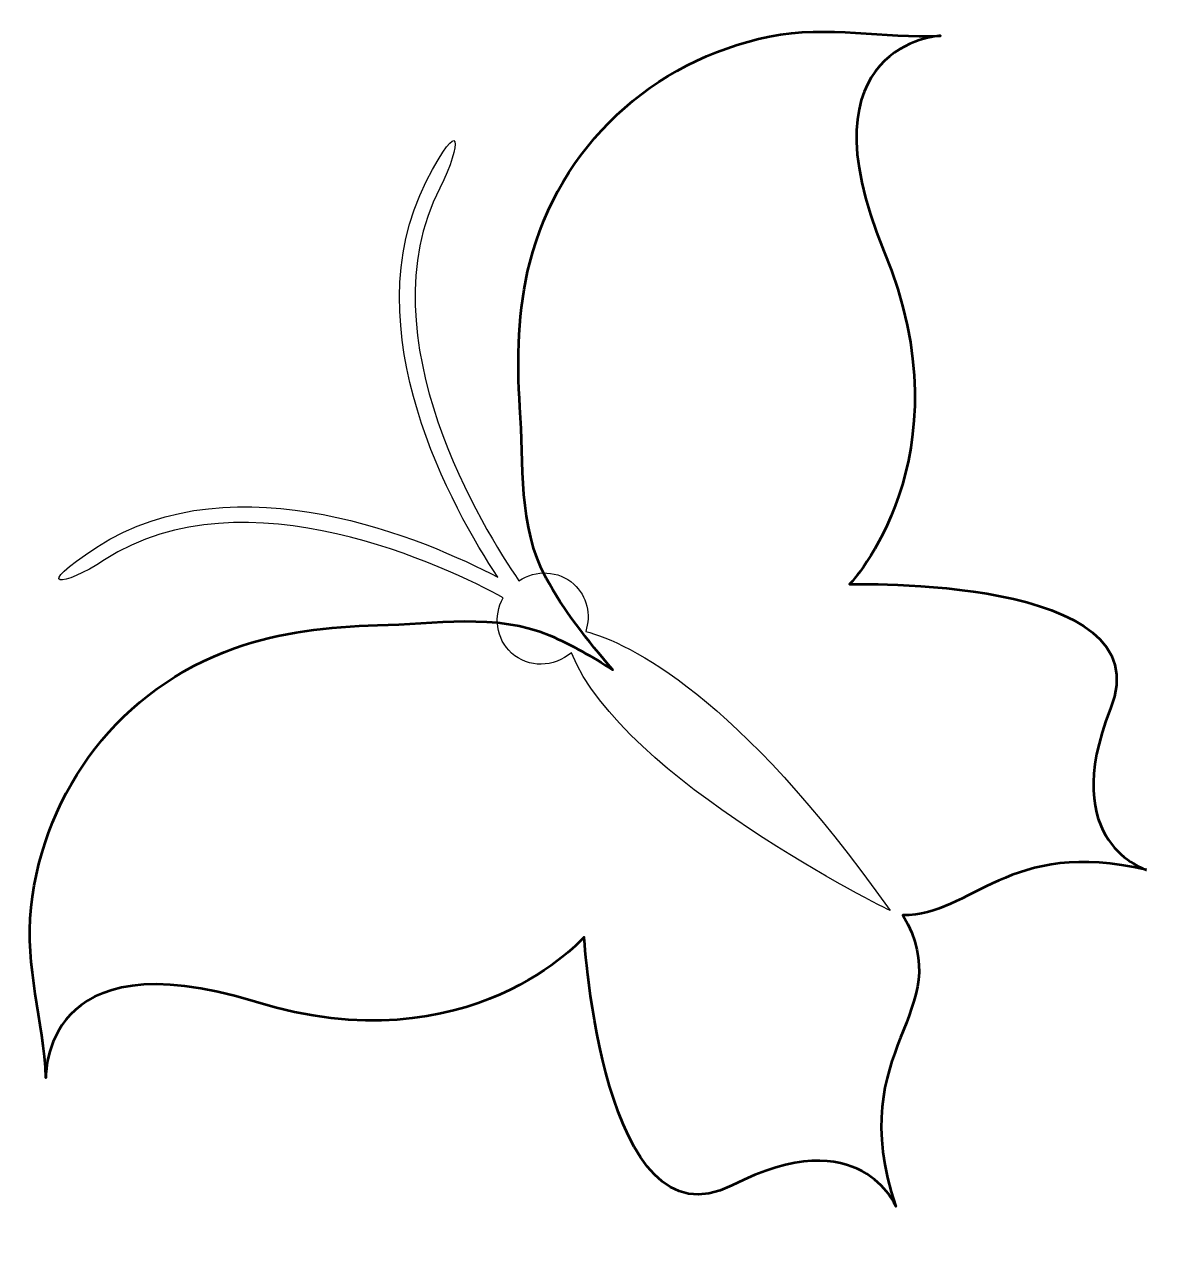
# Model space of a CAD drawing. Header units: centimetres. Extents: x -9.55 to -2.77, y 0.7 to 8.
import ezdxf

# ---------------------------------------------------------------- set-up
doc = ezdxf.new("R2010")
doc.units = ezdxf.units.CM
doc.header["$MEASUREMENT"] = 0
doc.layers.add('Layer 1', color=7, linetype='Continuous')

msp = doc.modelspace()

# ---------------------------------------------------------------- linework, layer by layer
at = {"layer": 'Layer 1', "color": 229, "lineweight": 53}
msp.add_open_spline([(-2.87736, 2.96773), (-2.87736, 2.96773), (-3.41203, 3.12783), (-3.09149, 3.92737), (-3.09149, 3.92737), (-2.77092, 4.72692), (-4.64401, 4.66717), (-4.64401, 4.66717), (-4.64401, 4.66717), (-4.64401, 4.66717), (-3.92903, 5.41541), (-4.4393, 6.64964), (-4.4393, 6.64964), (-4.94887, 7.88212), (-4.10627, 7.93165), (-4.10384, 7.93179), (-4.10384, 7.93179), (-4.44356, 7.91218), (-4.76892, 7.99817), (-5.12085, 7.92655), (-5.12085, 7.92655), (-5.81601, 7.785), (-6.37045, 7.27271), (-6.54629, 6.58043), (-6.54629, 6.58043), (-6.61743, 6.30039), (-6.62408, 6.00858), (-6.60444, 5.72159), (-6.60444, 5.72159), (-6.58135, 5.38414), (-6.61537, 5.01042), (-6.44934, 4.70464), (-6.44934, 4.70464), (-6.3464, 4.51498), (-6.20217, 4.33237), (-6.05149, 4.15772), (-6.05149, 4.15772), (-6.17418, 4.23691), (-6.29919, 4.30821), (-6.42558, 4.36248), (-6.42558, 4.36248), (-6.74531, 4.49977), (-7.11432, 4.43164), (-7.45246, 4.42368), (-7.45246, 4.42368), (-7.74006, 4.41696), (-8.03002, 4.38362), (-8.30235, 4.28713), (-8.30235, 4.28713), (-8.97561, 4.04855), (-9.43496, 3.44953), (-9.51221, 2.74429), (-9.51221, 2.74429), (-9.55129, 2.38731), (-9.43586, 2.07119), (-9.42424, 1.73112), (-9.42424, 1.73112), (-9.42432, 1.7335), (-9.45223, 2.57712), (-8.17824, 2.18263), (-8.17824, 2.18263), (-6.90242, 1.78758), (-6.22289, 2.56815), (-6.22289, 2.56815), (-6.22289, 2.56815), (-6.22289, 2.56815), (-6.11073, 0.69744), (-5.34392, 1.08993), (-5.34392, 1.08993), (-4.57713, 1.48244), (-4.36874, 0.96467), (-4.36874, 0.96467), (-4.36874, 0.96467), (-4.69166, 1.92397), (-3.98457, 2.11029), (-4.32635, 2.69825), (-4.32635, 2.69825), (-3.91866, 2.69412), (-3.69807, 3.16249), (-2.87736, 2.96773)], degree=3, knots=[0, 0, 0, 0, 0.047619, 0.047619, 0.047619, 0.047619, 0.0952381, 0.0952381, 0.0952381, 0.0952381, 0.1428571, 0.1428571, 0.1428571, 0.1428571, 0.1904762, 0.1904762, 0.1904762, 0.1904762, 0.2380952, 0.2380952, 0.2380952, 0.2380952, 0.2857143, 0.2857143, 0.2857143, 0.2857143, 0.3333333, 0.3333333, 0.3333333, 0.3333333, 0.3809524, 0.3809524, 0.3809524, 0.3809524, 0.4285714, 0.4285714, 0.4285714, 0.4285714, 0.4761905, 0.4761905, 0.4761905, 0.4761905, 0.5238095, 0.5238095, 0.5238095, 0.5238095, 0.5714286, 0.5714286, 0.5714286, 0.5714286, 0.6190476, 0.6190476, 0.6190476, 0.6190476, 0.6666667, 0.6666667, 0.6666667, 0.6666667, 0.7142857, 0.7142857, 0.7142857, 0.7142857, 0.7619048, 0.7619048, 0.7619048, 0.7619048, 0.8095238, 0.8095238, 0.8095238, 0.8095238, 0.8571429, 0.8571429, 0.8571429, 0.8571429, 0.9047619, 0.9047619, 0.9047619, 0.9047619, 1, 1, 1, 1], dxfattribs=at)
at = {"layer": 'Layer 1', "color": 254}
msp.add_open_spline([(-7.16152, 7.06366), (-7.60965, 6.18228), (-6.99706, 5.10299), (-6.73705, 4.71022), (-6.73705, 4.71022), (-7.15464, 4.928), (-8.29185, 5.42505), (-9.12185, 4.8877), (-9.12185, 4.8877), (-9.51449, 4.63349), (-9.32629, 4.64963), (-9.07515, 4.81222), (-9.07515, 4.81222), (-8.23901, 5.35355), (-7.02262, 4.7607), (-6.70438, 4.58774), (-6.70438, 4.58774), (-6.76449, 4.47895), (-6.74708, 4.34203), (-6.65418, 4.25837), (-6.65418, 4.25837), (-6.55417, 4.16822), (-6.40177, 4.17153), (-6.29851, 4.26043), (-6.29851, 4.26043), (-5.99982, 3.51065), (-4.40277, 2.72558), (-4.40277, 2.72558), (-4.40277, 2.72558), (-5.31396, 4.01535), (-5.95524, 4.31679), (-6.21339, 4.38727), (-6.21339, 4.38727), (-6.18079, 4.48601), (-6.20492, 4.59693), (-6.28454, 4.66863), (-6.28454, 4.66863), (-6.37542, 4.75052), (-6.50946, 4.75525), (-6.61071, 4.68882), (-6.61071, 4.68882), (-6.81442, 4.98486), (-7.53385, 6.13566), (-7.08162, 7.02506), (-7.08162, 7.02506), (-6.94605, 7.29181), (-6.94957, 7.4807), (-7.16152, 7.06366)], degree=3, knots=[0, 0, 0, 0, 0.0769231, 0.0769231, 0.0769231, 0.0769231, 0.1538462, 0.1538462, 0.1538462, 0.1538462, 0.2307692, 0.2307692, 0.2307692, 0.2307692, 0.3076923, 0.3076923, 0.3076923, 0.3076923, 0.3846154, 0.3846154, 0.3846154, 0.3846154, 0.4615385, 0.4615385, 0.4615385, 0.4615385, 0.5384615, 0.5384615, 0.5384615, 0.5384615, 0.6153846, 0.6153846, 0.6153846, 0.6153846, 0.6923077, 0.6923077, 0.6923077, 0.6923077, 0.7692308, 0.7692308, 0.7692308, 0.7692308, 0.8461538, 0.8461538, 0.8461538, 0.8461538, 1, 1, 1, 1], dxfattribs=at)

doc.saveas('drawing.dxf')
